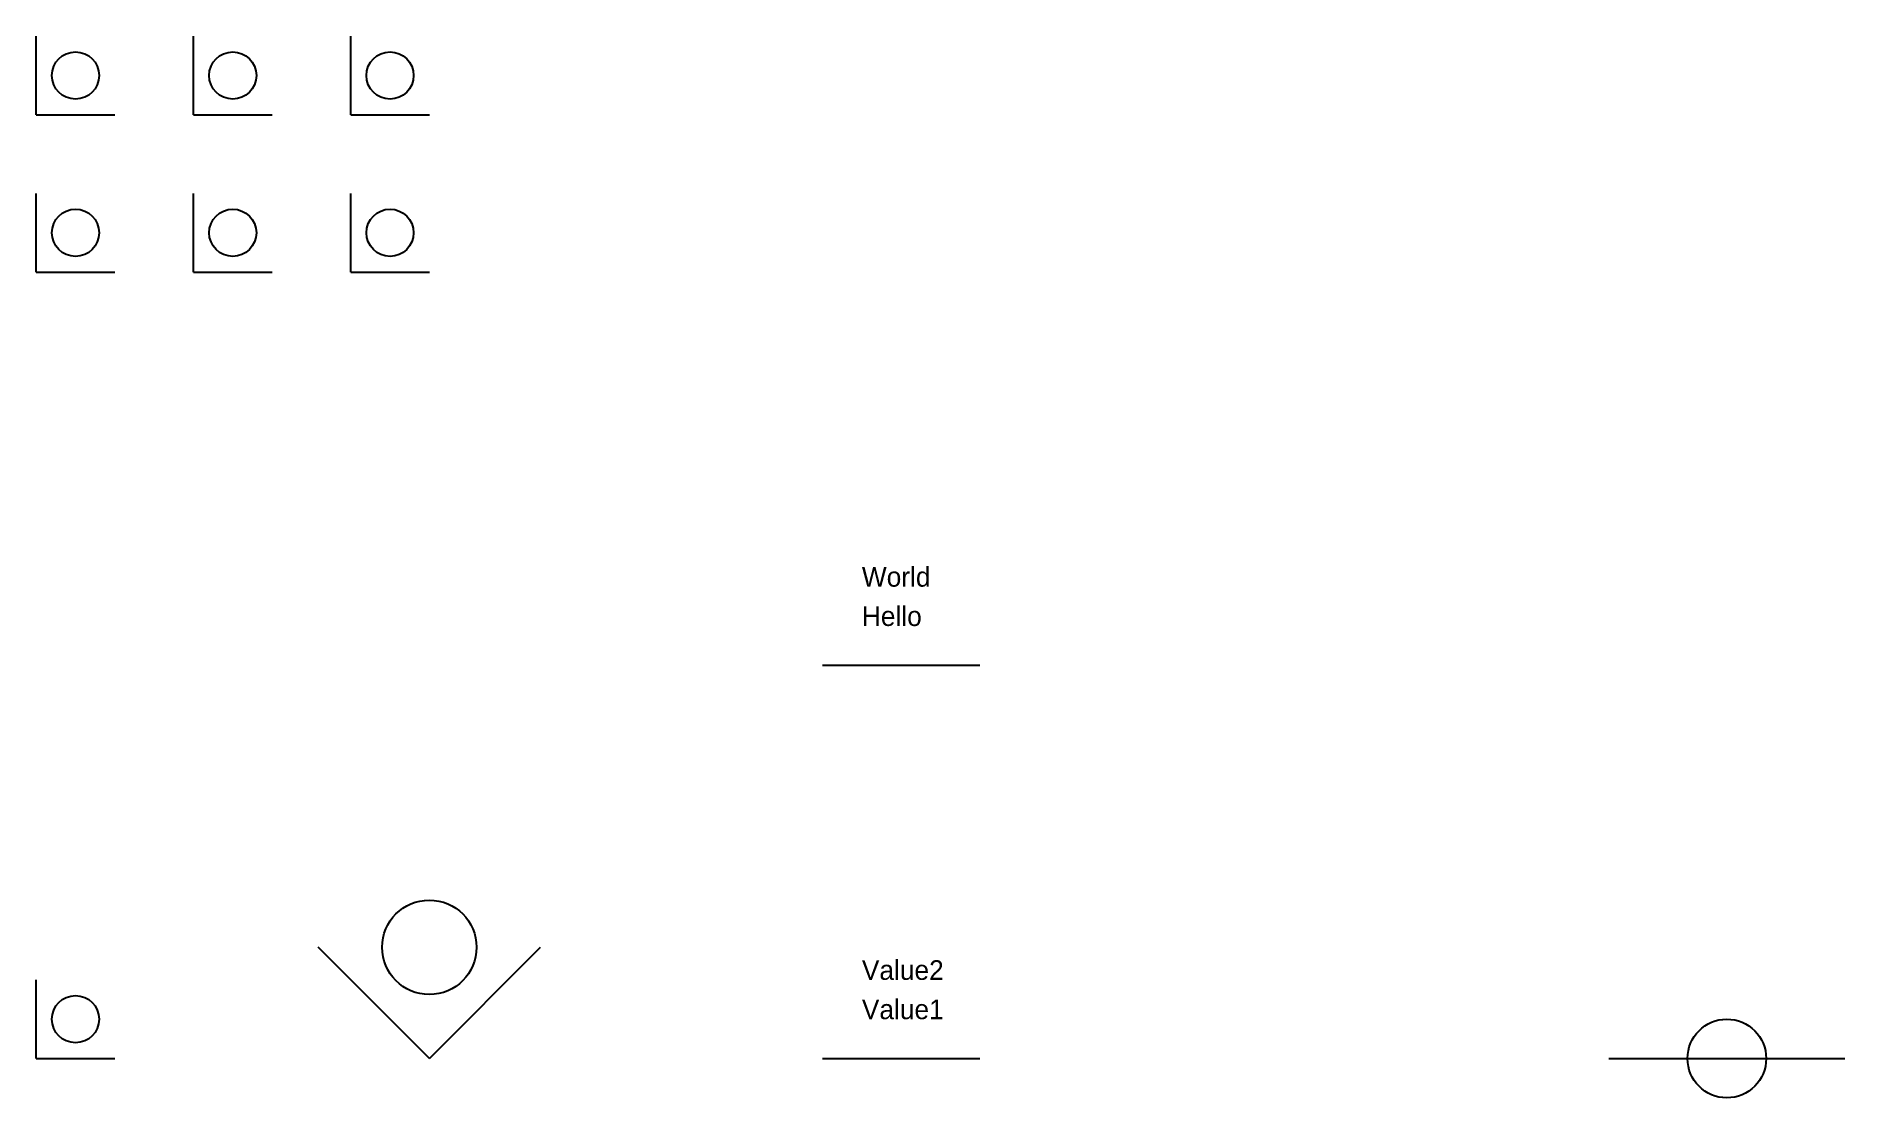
# Model space of a CAD drawing. Header units: metres. Extents: x 0 to 230, y -5 to 130.
import ezdxf

# ---------------------------------------------------------------- set-up
doc = ezdxf.new("R2010")
doc.units = ezdxf.units.M

# ---------------------------------------------------------------- blocks, each defined once
blk = doc.blocks.new('SIMPLE')
at = {"color": 2}
blk.add_line((0, 0), (0, 10), dxfattribs=at)
at = {"color": 1}
blk.add_line((0, 0), (10, 0), dxfattribs=at)
blk.add_circle((5, 5), 3)
blk = doc.blocks.new('WITH_ATTR')
at = {"color": 3}
blk.add_line((0, 0), (20, 0), dxfattribs=at)
at = {"color": 5}
blk.add_attdef('TAG2', (5, 10), '', height=2.5, dxfattribs=at)
at = {"color": 4}
blk.add_attdef('TAG1', (5, 5), '', height=2.5, dxfattribs=at)
blk = doc.blocks.new('INNER')
at = {"color": 6}
blk.add_line((-5, 0), (5, 0), dxfattribs=at)
blk.add_circle((0, 0), 5, dxfattribs=at)
blk = doc.blocks.new('OUTER')
at = {"color": 7}
blk.add_line((0, 0), (30, 0), dxfattribs=at)
blk.add_blockref('INNER', (15, 0))

msp = doc.modelspace()

# ---------------------------------------------------------------- block references
at = {"row_count": 2, "column_count": 3, "row_spacing": 20, "column_spacing": 20}
msp.add_blockref('SIMPLE', (0, 100), dxfattribs=at)
for p, values in [((100, 50), {'TAG1': 'Hello', 'TAG2': 'World'}), ((100, 0), {'TAG1': 'Value1', 'TAG2': 'Value2'})]:
    msp.add_blockref('WITH_ATTR', p).add_auto_attribs(values)
at = {"xscale": 2, "yscale": 2, "rotation": 45}
msp.add_blockref('SIMPLE', (50, 0), dxfattribs=at)
for name, p in [('SIMPLE', (0, 0)), ('OUTER', (200, 0))]:
    msp.add_blockref(name, p)

doc.saveas('drawing.dxf')
